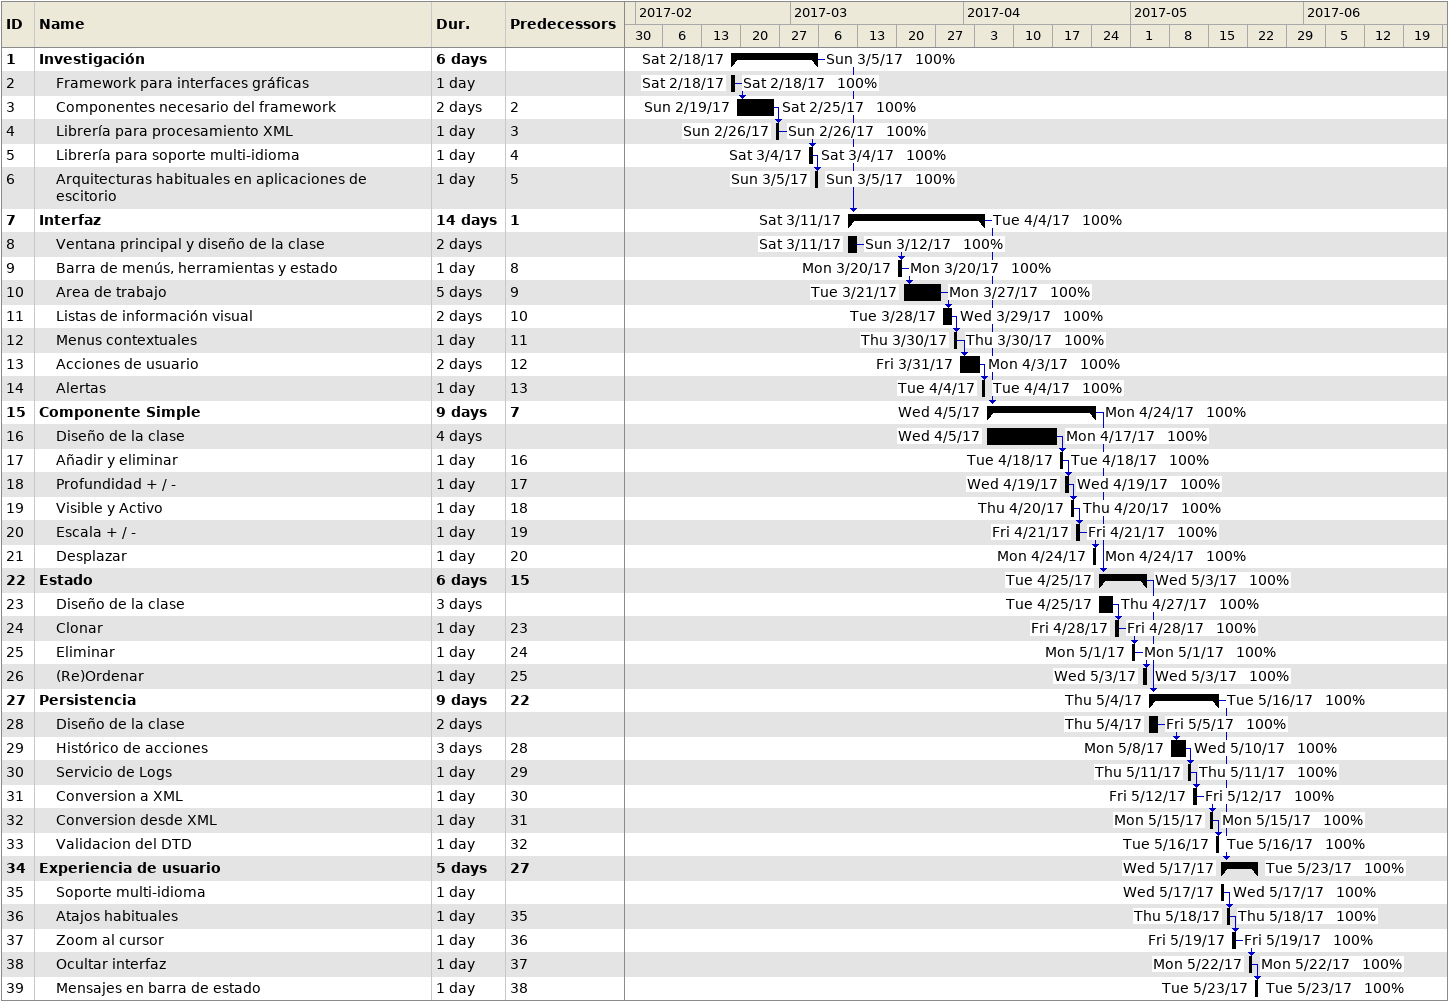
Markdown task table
| ID | Level | Task | Duration | Start | Finish | Predecessors | % complete |
|---|---|---|---|---|---|---|---|
| 1 | 1 | **Investigación** | 6d | 2017-02-18 | 2017-03-05 |  | 100 |
| 2 | 2 | Framework para interfaces gráficas | 1d | 2017-02-18 | 2017-02-18 |  | 100 |
| 3 | 2 | Componentes necesario del framework | 2d | 2017-02-19 | 2017-02-25 | 2 | 100 |
| 4 | 2 | Librería para procesamiento XML | 1d | 2017-02-26 | 2017-02-26 | 3 | 100 |
| 5 | 2 | Librería para soporte multi-idioma | 1d | 2017-03-04 | 2017-03-04 | 4 | 100 |
| 6 | 2 | Arquitecturas habituales en aplicaciones de escitorio | 1d | 2017-03-05 | 2017-03-05 | 5 | 100 |
| 7 | 1 | **Interfaz** | 14d | 2017-03-11 | 2017-04-04 | 1 | 100 |
| 8 | 2 | Ventana principal y diseño de la clase | 2d | 2017-03-11 | 2017-03-12 |  | 100 |
| 9 | 2 | Barra de menús, herramientas y estado | 1d | 2017-03-20 | 2017-03-20 | 8 | 100 |
| 10 | 2 | Area de trabajo | 5d | 2017-03-21 | 2017-03-27 | 9 | 100 |
| 11 | 2 | Listas de información visual | 2d | 2017-03-28 | 2017-03-29 | 10 | 100 |
| 12 | 2 | Menus contextuales | 1d | 2017-03-30 | 2017-03-30 | 11 | 100 |
| 13 | 2 | Acciones de usuario | 2d | 2017-03-31 | 2017-04-03 | 12 | 100 |
| 14 | 2 | Alertas | 1d | 2017-04-04 | 2017-04-04 | 13 | 100 |
| 15 | 1 | **Componente Simple** | 9d | 2017-04-05 | 2017-04-24 | 7 | 100 |
| 16 | 2 | Diseño de la clase | 4d | 2017-04-05 | 2017-04-17 |  | 100 |
| 17 | 2 | Añadir y eliminar | 1d | 2017-04-18 | 2017-04-18 | 16 | 100 |
| 18 | 2 | Profundidad + / - | 1d | 2017-04-19 | 2017-04-19 | 17 | 100 |
| 19 | 2 | Visible y Activo | 1d | 2017-04-20 | 2017-04-20 | 18 | 100 |
| 20 | 2 | Escala + / - | 1d | 2017-04-21 | 2017-04-21 | 19 | 100 |
| 21 | 2 | Desplazar | 1d | 2017-04-24 | 2017-04-24 | 20 | 100 |
| 22 | 1 | **Estado** | 6d | 2017-04-25 | 2017-05-03 | 15 | 100 |
| 23 | 2 | Diseño de la clase | 3d | 2017-04-25 | 2017-04-27 |  | 100 |
| 24 | 2 | Clonar | 1d | 2017-04-28 | 2017-04-28 | 23 | 100 |
| 25 | 2 | Eliminar | 1d | 2017-05-01 | 2017-05-01 | 24 | 100 |
| 26 | 2 | (Re)Ordenar | 1d | 2017-05-03 | 2017-05-03 | 25 | 100 |
| 27 | 1 | **Persistencia** | 9d | 2017-05-04 | 2017-05-16 | 22 | 100 |
| 28 | 2 | Diseño de la clase | 2d | 2017-05-04 | 2017-05-05 |  | 100 |
| 29 | 2 | Histórico de acciones | 3d | 2017-05-08 | 2017-05-10 | 28 | 100 |
| 30 | 2 | Servicio de Logs | 1d | 2017-05-11 | 2017-05-11 | 29 | 100 |
| 31 | 2 | Conversion a XML | 1d | 2017-05-12 | 2017-05-12 | 30 | 100 |
| 32 | 2 | Conversion desde XML | 1d | 2017-05-15 | 2017-05-15 | 31 | 100 |
| 33 | 2 | Validacion del DTD | 1d | 2017-05-16 | 2017-05-16 | 32 | 100 |
| 34 | 1 | **Experiencia de usuario** | 5d | 2017-05-17 | 2017-05-23 | 27 | 100 |
| 35 | 2 | Soporte multi-idioma | 1d | 2017-05-17 | 2017-05-17 |  | 100 |
| 36 | 2 | Atajos habituales | 1d | 2017-05-18 | 2017-05-18 | 35 | 100 |
| 37 | 2 | Zoom al cursor | 1d | 2017-05-19 | 2017-05-19 | 36 | 100 |
| 38 | 2 | Ocultar interfaz | 1d | 2017-05-22 | 2017-05-22 | 37 | 100 |
| 39 | 2 | Mensajes en barra de estado | 1d | 2017-05-23 | 2017-05-23 | 38 | 100 |
